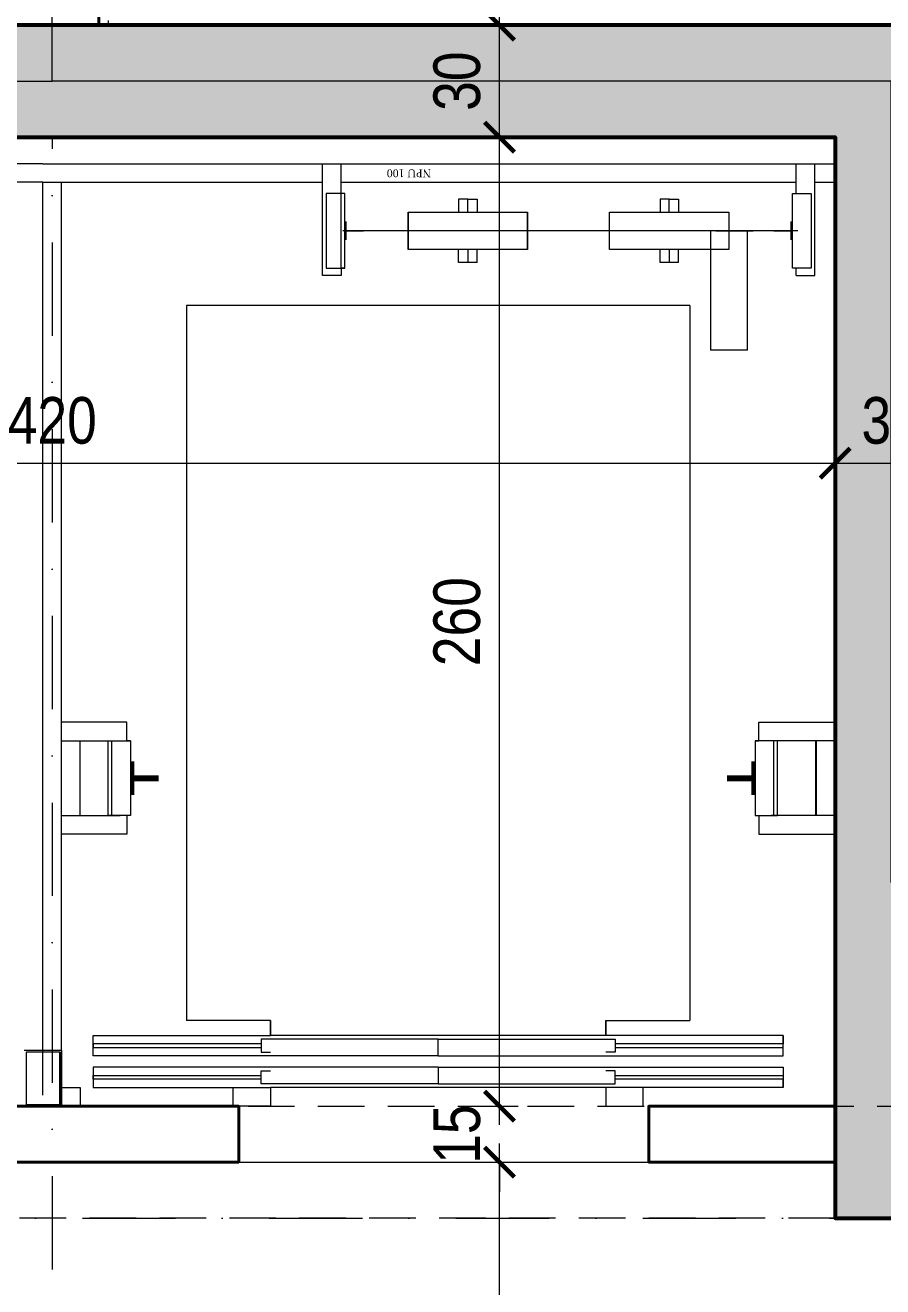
# Model space of a CAD drawing. Header units: centimetres. Extents: x 6300 to 11550, y 0 to 5300.
# Drawn here: x 8682.9 to 8912.9, y 2208 to 2546.4 of the extents above; entities that cross this region are included whole.
import ezdxf
from ezdxf.xclip import XClip

# ---------------------------------------------------------------- set-up
doc = ezdxf.new("R2010")
doc.units = ezdxf.units.CM
doc.header["$LTSCALE"] = 100
doc.header["$XCLIPFRAME"] = 0
for name, pattern in [('D BLOK_AKS_NK$0$DASHDOT2', [0.5, 0.25, -0.125, 0, -0.125]), ('D BLOK_MERDİVEN_NK$0$HIDDEN2', [0.1875, 0.125, -0.0625]), ('D BLOK_MERDİVEN_NK$0$xref_a_blok_nk$0$ACAD_ISO10W100', [18, 12, -3, 0, -3]), ('D BLOK_STA_NK$0$HIDDEN2', [0.1875, 0.125, -0.0625])]:
    doc.linetypes.add(name, pattern=pattern)
for name, color, linetype, lineweight in [('D BLOK_AKS_NK$0$MYD - AKS', 8, 'D BLOK_AKS_NK$0$DASHDOT2', 15), ('D BLOK_MERDİVEN_NK$0$MYD - B-H', 37, 'Continuous', 20), ('D BLOK_MERDİVEN_NK$0$MYD - BA', 6, 'Continuous', 53), ('D BLOK_MERDİVEN_NK$0$MYD - DUVAR', 4, 'Continuous', 40), ('D BLOK_MERDİVEN_NK$0$MYD - GOR-ARKA', 8, 'Continuous', 9), ('D BLOK_MERDİVEN_NK$0$MYD - GOR-INCE', 5, 'Continuous', 15), ('D BLOK_MERDİVEN_NK$0$MYD - IZ-1', 8, 'D BLOK_MERDİVEN_NK$0$HIDDEN2', 20), ('D BLOK_MERDİVEN_NK$0$MYD - WIPEOUT', 241, 'Continuous', 0), ('D BLOK_STA_NK$0$MYD - IZ-1', 8, 'D BLOK_STA_NK$0$HIDDEN2', 20), ('D BLOK_ZK$0$MYD - DIM-IC', 10, 'Continuous', 20), ('xref_1+1_A1_PLAN$0$MYD - DUVAR', 4, 'Continuous', 40)]:
    doc.layers.add(name, color=color, linetype=linetype, lineweight=lineweight)
doc.layers.add('D BLOK_ZK$0$MYD - ALAN-NET', color=30, linetype='Continuous', lineweight=9, plot=False)
doc.layers.add('xref_1+1_A1_TEXT$0$MYD - ALAN-BRUT', color=190, linetype='Continuous', lineweight=9, plot=False)
doc.styles.add('D BLOK_MERDİVEN_NK$0$xref_a_blok_nk$0$Standard', font='times.ttf')
doc.styles.add('D BLOK_ZK$0$MYD_1.25mm', font='ARIALN.TTF', dxfattribs={"height": 12.5})
doc.dimstyles.new('D BLOK_ZK$0$MYD_DIM050', dxfattribs={"dimscale": 0, "dimtxt": 12.5, "dimasz": 8, "dimexe": 5, "dimexo": 0, "dimgap": 5, "dimtad": 1, "dimdec": 1, "dimrnd": 0.5, "dimzin": 12, "dimdsep": 46, "dimtxsty": 'D BLOK_ZK$0$MYD_1.25mm', "dimblk": 'D BLOK_ZK$0$_ARCHTICK', "dimcen": 0.09, "dimdle": 5, "dimclrd": 256, "dimclre": 256, "dimclrt": 256, "dimadec": 0, "dimazin": 0, "dimtfac": 1, "dimtdec": 1, "dimtix": 1, "dimtofl": 0, "dimtmove": 2, "dimatfit": 1, "dimldrblk": 'D BLOK_ZK$0$_ARCHTICK', "dimfxl": 30, "dimfxlon": 1, "dimtolj": 1, "dimtzin": 0, "dimlwd": -1, "dimlwe": -1, "dimarcsym": 0})

# ---------------------------------------------------------------- blocks, each defined once
blk = doc.blocks.new('xref_1+1_A1_TEXT')
at = {"layer": 'xref_1+1_A1_TEXT$0$MYD - ALAN-BRUT'}
for points in [[(757.13, 672.68), (757.13, 1047.68), (447.13, 1047.68), (447.13, 1127.68), (197.13, 1127.68), (197.13, 1047.68), (82.13, 1047.68), (82.13, 412.68), (147.13, 412.68), (147.13, 367.68), (452.13, 367.68), (452.13, 457.68), (532.13, 457.68), (532.13, 672.68)], [(757.13, 672.68), (757.13, 1047.68), (1067.13, 1047.68), (1067.13, 1127.68), (1317.13, 1127.68), (1317.13, 1047.68), (1432.13, 1047.68), (1432.13, 412.68), (1367.13, 412.68), (1367.13, 367.68), (1062.13, 367.68), (1062.13, 457.68), (982.13, 457.68), (982.13, 672.68)]]:
    blk.add_lwpolyline(points, close=True, dxfattribs=at)
blk = doc.blocks.new('xref_1+1_A1_PLAN')
at = {"layer": 'xref_1+1_A1_PLAN$0$MYD - DUVAR'}
blk.add_lwpolyline([(838.35, 354.58), (853.35, 354.58), (853.35, 659.58), (1090.85, 659.58), (1090.85, 1034.58), (403.35, 1034.58), (403.35, 354.58), (773.35, 354.58), (773.35, 384.58), (838.35, 384.58)], close=True, dxfattribs=at)
blk = doc.blocks.new('D BLOK_MERDİVEN_NK')
blk.add_wipeout([(2180.11, 2226.42), (2150.11, 2226.42), (2150.11, 2546.42), (2630.11, 2546.42), (2630.11, 2226.42), (2600.11, 2226.42), (2600.11, 2516.42), (2180.11, 2516.42)]).dxf.layer = 'D BLOK_MERDİVEN_NK$0$MYD - WIPEOUT'
at = {"layer": 'D BLOK_MERDİVEN_NK$0$MYD - B-H'}
h = blk.add_hatch(dxfattribs=at)
h.set_pattern_fill('ANSI33', color=256)
h.paths.add_polyline_path([(2150.11, 2546.42), (2150.11, 2226.42), (2180.11, 2226.42), (2180.11, 2516.42), (2600.11, 2516.42), (2600.11, 2226.42), (2630.11, 2226.42), (2630.11, 2546.42)])
at = {"layer": 'D BLOK_MERDİVEN_NK$0$MYD - BA'}
blk.add_lwpolyline([(2150.11, 2546.42), (2150.11, 2226.42), (2180.11, 2226.42), (2180.11, 2516.42), (2600.11, 2516.42), (2600.11, 2226.42), (2630.11, 2226.42), (2630.11, 2546.42)], close=True, dxfattribs=at)
at = {"layer": 'D BLOK_MERDİVEN_NK$0$MYD - DUVAR'}
for points in [[(2440.11, 2241.42), (2340.11, 2241.42), (2340.11, 2256.42), (2440.11, 2256.42)], [(2600.11, 2241.42), (2550.11, 2241.42), (2550.11, 2256.42), (2600.11, 2256.42)]]:
    blk.add_lwpolyline(points, close=True, dxfattribs=at)
at = {"layer": 'D BLOK_MERDİVEN_NK$0$MYD - GOR-ARKA'}
for p, q in [((2468.61, 2501.28), (2463.61, 2501.28)), ((2463.61, 2501.28), (2463.61, 2481.28)), ((2468.61, 2501.28), (2467.61, 2501.28)), ((2468.61, 2501.28), (2467.61, 2501.28)), ((2468.61, 2491.28), (2468.61, 2501.28)), ((2588.61, 2491.28), (2588.61, 2501.28)), ((2588.61, 2501.28), (2593.61, 2501.28)), ((2588.61, 2501.28), (2589.61, 2501.28)), ((2593.61, 2501.28), (2593.61, 2481.28)), ((2501.61, 2499.78), (2499.11, 2499.78)), ((2499.11, 2499.78), (2499.11, 2496.28)), ((2501.61, 2496.28), (2501.61, 2499.78)), ((2501.61, 2499.78), (2504.11, 2499.78)), ((2504.11, 2499.78), (2504.11, 2496.28)), ((2555.61, 2499.78), (2553.11, 2499.78)), ((2553.11, 2499.78), (2553.11, 2496.28)), ((2555.61, 2496.28), (2555.61, 2499.78)), ((2555.61, 2499.78), (2558.11, 2499.78)), ((2558.11, 2499.78), (2558.11, 2496.28)), ((2485.61, 2496.28), (2485.61, 2486.28)), ((2485.61, 2496.28), (2517.61, 2496.28)), ((2485.61, 2486.28), (2485.61, 2496.28)), ((2517.61, 2486.28), (2517.61, 2496.28)), ((2517.61, 2496.28), (2517.61, 2486.28)), ((2539.61, 2496.28), (2571.61, 2496.28)), ((2539.61, 2486.28), (2539.61, 2496.28)), ((2571.61, 2496.28), (2571.61, 2486.28)), ((2468.61, 2481.28), (2468.61, 2491.28)), ((2566.61, 2491.28), (2566.61, 2459.28)), ((2568.11, 2491.28), (2578.11, 2491.28)), ((2576.61, 2459.28), (2576.61, 2491.28)), ((2588.61, 2481.28), (2588.61, 2491.28)), ((2517.61, 2486.28), (2485.61, 2486.28)), ((2499.11, 2482.78), (2499.11, 2486.28)), ((2501.61, 2486.28), (2501.61, 2482.78)), ((2504.11, 2482.78), (2504.11, 2486.28)), ((2571.61, 2486.28), (2539.61, 2486.28)), ((2553.11, 2482.78), (2553.11, 2486.28)), ((2555.61, 2486.28), (2555.61, 2482.78)), ((2558.11, 2482.78), (2558.11, 2486.28)), ((2463.61, 2481.28), (2468.61, 2481.28)), ((2468.61, 2481.28), (2467.61, 2481.28)), ((2504.11, 2482.78), (2499.11, 2482.78)), ((2558.11, 2482.78), (2553.11, 2482.78)), ((2593.61, 2481.28), (2588.61, 2481.28)), ((2561.11, 2471.28), (2426.11, 2471.28)), ((2426.11, 2471.28), (2426.11, 2279.42)), ((2561.11, 2471.28), (2561.11, 2279.42)), ((2576.61, 2459.28), (2566.61, 2459.28)), ((2410.11, 2359.42), (2392.61, 2359.42)), ((2410.11, 2354.42), (2410.11, 2359.42)), ((2579.61, 2354.42), (2579.61, 2359.42)), ((2579.61, 2359.42), (2600.11, 2359.42)), ((2392.61, 2354.42), (2408.31, 2354.42)), ((2397.61, 2334.42), (2397.61, 2354.42)), ((2405.11, 2334.42), (2405.11, 2354.42)), ((2406.11, 2334.42), (2406.11, 2354.42)), ((2406.11, 2354.42), (2411.11, 2354.42)), ((2411.11, 2354.42), (2410.11, 2354.42)), ((2411.11, 2354.42), (2411.11, 2344.42)), ((2583.61, 2354.42), (2578.61, 2354.42)), ((2578.61, 2354.42), (2578.61, 2344.42)), ((2578.61, 2354.42), (2579.61, 2354.42)), ((2600.11, 2354.42), (2582.91, 2354.42)), ((2583.61, 2334.42), (2583.61, 2354.42)), ((2584.61, 2334.42), (2584.61, 2354.42)), ((2594.91, 2334.42), (2594.91, 2354.42)), ((2595.11, 2334.42), (2595.11, 2354.42)), ((2411.11, 2344.42), (2411.11, 2334.42)), ((2578.61, 2344.42), (2578.61, 2334.42)), ((2392.61, 2334.42), (2408.31, 2334.42)), ((2396.61, 2334.42), (2398.31, 2334.42)), ((2406.11, 2334.42), (2405.11, 2334.42)), ((2411.11, 2334.42), (2406.11, 2334.42)), ((2411.11, 2334.42), (2410.11, 2334.42)), ((2410.11, 2334.42), (2410.11, 2329.42)), ((2578.61, 2334.42), (2583.61, 2334.42)), ((2578.61, 2334.42), (2579.61, 2334.42)), ((2579.61, 2334.42), (2579.61, 2329.42)), ((2600.11, 2334.42), (2582.91, 2334.42)), ((2583.61, 2334.42), (2584.61, 2334.42)), ((2586.11, 2334.42), (2584.41, 2334.42)), ((2593.61, 2334.42), (2591.91, 2334.42)), ((2410.11, 2329.42), (2392.61, 2329.42)), ((2579.61, 2329.42), (2600.11, 2329.42)), ((2448.61, 2279.42), (2426.11, 2279.42)), ((2448.61, 2275.42), (2448.61, 2279.42)), ((2448.61, 2279.42), (2448.61, 2275.42)), ((2448.61, 2275.42), (2448.61, 2279.42)), ((2448.61, 2275.42), (2448.61, 2279.42)), ((2448.61, 2275.42), (2448.61, 2279.42)), ((2538.61, 2275.42), (2538.61, 2279.42)), ((2538.61, 2279.42), (2538.61, 2275.42)), ((2538.61, 2275.42), (2538.61, 2279.42)), ((2538.61, 2279.42), (2561.11, 2279.42)), ((2401.11, 2269.92), (2401.11, 2275.42)), ((2401.11, 2275.42), (2438.61, 2275.42)), ((2438.61, 2275.42), (2448.61, 2275.42)), ((2493.61, 2274.42), (2446.11, 2274.42)), ((2446.11, 2274.42), (2446.11, 2270.92)), ((2538.61, 2275.42), (2448.61, 2275.42)), ((2493.61, 2269.92), (2493.61, 2274.42)), ((2493.61, 2269.92), (2493.61, 2274.42)), ((2493.61, 2274.42), (2541.11, 2274.42)), ((2548.61, 2275.42), (2538.61, 2275.42)), ((2541.11, 2274.42), (2541.11, 2270.92)), ((2586.11, 2275.42), (2548.61, 2275.42)), ((2586.11, 2269.92), (2586.11, 2275.42)), ((2586.11, 2275.42), (2586.11, 2273.17)), ((2446.11, 2273.17), (2401.11, 2273.17)), ((2401.11, 2273.17), (2401.11, 2272.17)), ((2401.11, 2272.17), (2446.11, 2272.17)), ((2446.11, 2270.92), (2448.61, 2270.92)), ((2541.11, 2270.92), (2538.61, 2270.92)), ((2586.11, 2273.17), (2541.11, 2273.17)), ((2541.11, 2272.17), (2586.11, 2272.17)), ((2493.61, 2269.92), (2401.11, 2269.92)), ((2493.61, 2269.92), (2586.11, 2269.92)), ((2493.61, 2266.92), (2401.11, 2266.92)), ((2401.11, 2266.92), (2401.11, 2261.42)), ((2401.11, 2263.67), (2401.11, 2264.67)), ((2401.11, 2264.67), (2446.11, 2264.67)), ((2446.11, 2262.42), (2446.11, 2265.92)), ((2446.11, 2265.92), (2448.61, 2265.92)), ((2493.61, 2266.92), (2586.11, 2266.92)), ((2493.61, 2266.92), (2493.61, 2262.42)), ((2493.61, 2266.92), (2493.61, 2262.42)), ((2541.11, 2265.92), (2538.61, 2265.92)), ((2541.11, 2262.42), (2541.11, 2265.92)), ((2541.11, 2264.67), (2586.11, 2264.67)), ((2586.11, 2266.92), (2586.11, 2261.42)), ((2446.11, 2263.67), (2401.11, 2263.67)), ((2401.11, 2261.42), (2438.61, 2261.42)), ((2438.61, 2256.42), (2438.61, 2261.42)), ((2438.61, 2261.42), (2448.61, 2261.42)), ((2493.61, 2262.42), (2446.11, 2262.42)), ((2538.61, 2261.42), (2448.61, 2261.42)), ((2448.61, 2261.42), (2448.61, 2256.42)), ((2493.61, 2262.42), (2541.11, 2262.42)), ((2548.61, 2261.42), (2538.61, 2261.42)), ((2538.61, 2261.42), (2538.61, 2256.42)), ((2586.11, 2263.67), (2541.11, 2263.67)), ((2548.61, 2256.42), (2548.61, 2261.42)), ((2586.11, 2261.42), (2548.61, 2261.42)), ((2586.11, 2261.42), (2586.11, 2263.67)), ((2448.61, 2256.42), (2438.61, 2256.42)), ((2538.61, 2256.42), (2548.61, 2256.42))]:
    blk.add_line(p, q, dxfattribs=at)
at = {"layer": 'D BLOK_MERDİVEN_NK$0$MYD - GOR-ARKA', "linetype": 'D BLOK_MERDİVEN_NK$0$xref_a_blok_nk$0$ACAD_ISO10W100'}
blk.add_line((2590.11, 2491.28), (2468, 2491.28), dxfattribs=at)
at = {"layer": 'D BLOK_MERDİVEN_NK$0$MYD - GOR-ARKA'}
for points in [[(2468.61, 2491.28, 5, 5, 0), (2469.11, 2491.28, 0.5, 0.5, 0), (2473.61, 2491.28, 0.5, 0.5, 0)], [(2588.61, 2491.28, 5, 5, 0), (2588.11, 2491.28, 0.5, 0.5, 0), (2583.61, 2491.28, 0.5, 0.5, 0)], [(2411.11, 2344.42, 9, 9, 0), (2412.11, 2344.42, 1.6, 1.6, 0), (2418.61, 2344.42, 1.6, 1.6, 0)], [(2578.61, 2344.42, 9, 9, 0), (2577.61, 2344.42, 1.6, 1.6, 0), (2571.11, 2344.42, 1.6, 1.6, 0)], [(2411.11, 2344.42, 7, 7, 0), (2411.81, 2344.42, 0.9, 0.9, 0), (2417.61, 2344.42, 0.9, 0.9, 0)], [(2411.11, 2344.42, 7, 7, 0), (2411.81, 2344.42, 0.9, 0.9, 0), (2417.61, 2344.42, 0.9, 0.9, 0)], [(2578.61, 2344.42, 7, 7, 0), (2577.91, 2344.42, 0.9, 0.9, 0), (2572.11, 2344.42, 0.9, 0.9, 0)], [(2578.61, 2344.42, 7, 7, 0), (2577.91, 2344.42, 0.9, 0.9, 0), (2572.11, 2344.42, 0.9, 0.9, 0)]]:
    blk.add_lwpolyline(points, format="xyseb", dxfattribs=at)
at = {"layer": 'D BLOK_MERDİVEN_NK$0$MYD - GOR-INCE'}
for p, q in [((2387.61, 2509.28), (2180.11, 2509.28)), ((2387.61, 2509.28), (2600.11, 2509.28)), ((2462.61, 2479.28), (2462.61, 2509.28)), ((2467.61, 2481.28), (2467.61, 2509.28)), ((2589.61, 2501.28), (2589.61, 2509.28)), ((2594.61, 2479.28), (2594.61, 2509.28)), ((2387.61, 2504.28), (2315.11, 2504.28)), ((2387.61, 2259.42), (2387.61, 2504.28)), ((2387.61, 2504.28), (2462.61, 2504.28)), ((2392.61, 2263.92), (2392.61, 2504.28)), ((2392.61, 2263.92), (2392.61, 2504.28)), ((2467.61, 2504.28), (2589.61, 2504.28)), ((2594.61, 2504.28), (2600.11, 2504.28)), ((2467.61, 2481.28), (2467.61, 2479.28)), ((2589.61, 2479.28), (2589.61, 2481.28)), ((2467.61, 2479.28), (2462.61, 2479.28)), ((2589.61, 2479.28), (2594.61, 2479.28)), ((2392.61, 2271.42), (2382.61, 2271.42)), ((2392.11, 2270.92), (2383.11, 2270.92)), ((2383.11, 2270.92), (2383.11, 2256.92)), ((2392.11, 2256.92), (2392.11, 2270.92)), ((2392.11, 2270.92), (2392.11, 2256.92)), ((2392.61, 2256.42), (2392.61, 2271.42)), ((2392.61, 2271.42), (2392.61, 2256.42)), ((2392.61, 2256.42), (2392.61, 2263.42)), ((2392.61, 2256.42), (2392.61, 2263.42)), ((2392.61, 2256.42), (2392.61, 2261.42)), ((2392.61, 2261.42), (2397.61, 2261.42)), ((2392.61, 2261.42), (2397.61, 2261.42)), ((2397.61, 2261.42), (2397.61, 2256.42)), ((2397.61, 2261.42), (2397.61, 2256.42)), ((2397.61, 2256.42), (2377.61, 2256.42)), ((2382.61, 2256.42), (2392.61, 2256.42)), ((2383.11, 2256.92), (2392.11, 2256.92))]:
    blk.add_line(p, q, dxfattribs=at)
at = {"layer": 'D BLOK_MERDİVEN_NK$0$MYD - IZ-1'}
blk.add_lwpolyline([(2600.11, 2516.42), (2180.11, 2516.42), (2180.11, 2241.42), (2600.11, 2241.42)], close=True, dxfattribs=at)
at = {"layer": 'D BLOK_MERDİVEN_NK$0$MYD - GOR-INCE', "style": 'D BLOK_MERDİVEN_NK$0$xref_a_blok_nk$0$Standard'}
blk.add_text('NPU 100', height=2.1, rotation=180, dxfattribs=at).set_placement((2491.73, 2507.75))
blk = doc.blocks.new('D BLOK_STA_NK')
at = {"layer": 'D BLOK_STA_NK$0$MYD - IZ-1', "color": 215, "true_color": 0xa953a0}
for points in [[(2375.11, 2546.42), (2375.11, 2866.42), (2405.11, 2866.42), (2405.11, 2546.42)], [(1730.11, 2256.42), (3050.11, 2256.42), (3050.11, 2226.42), (1730.11, 2226.42)]]:
    blk.add_lwpolyline(points, close=True, dxfattribs=at)
blk = doc.blocks.new('D BLOK_AKS_NK')
at = {"layer": 'D BLOK_AKS_NK$0$MYD - AKS'}
for points in [[(2390.11, 3540.24), (2390.11, 942.88)], [(193.78, 2531.42), (4534.65, 2531.42)], [(193.78, 2226.42), (4534.65, 2226.42)]]:
    blk.add_lwpolyline(points, dxfattribs=at)
blk = doc.blocks.new('D BLOK_ZK$0$_ARCHTICK')
at = {"color": 0, "linetype": 'ByBlock', "const_width": 0.15}
blk.add_lwpolyline([(-0.5, -0.5), (0.5, 0.5)], dxfattribs=at)
blk = doc.blocks.new('*D205')
at = {"layer": 'D BLOK_ZK$0$MYD - DIM-IC', "transparency": 16777216}
for p, q in [((2510.06, 2081.42), (2510.06, 2246.42)), ((2510.06, 2241.42), (2515.06, 2241.42)), ((2510.06, 2086.42), (2515.06, 2086.42))]:
    blk.add_line(p, q, dxfattribs=at)
at = {"layer": 'Defpoints', "color": 0, "transparency": 16777216}
for p in [(2510.06, 2241.42), (2510.06, 2241.42), (2510.06, 2086.42)]:
    blk.add_point(p, dxfattribs=at)
at = {"layer": 'D BLOK_ZK$0$MYD - DIM-IC', "transparency": 16777216, "xscale": 8, "yscale": 8, "zscale": 8}
for p, rotation in [((2510.06, 2241.42), 90), ((2510.06, 2086.42), 270)]:
    blk.add_blockref('D BLOK_ZK$0$_ARCHTICK', p, dxfattribs=dict(at, rotation=rotation))
at = {"layer": 'D BLOK_ZK$0$MYD - DIM-IC', "transparency": 16777216, "insert": (2498.68, 2163.92), "char_height": 12.5, "attachment_point": 5, "rotation": 90, "style": 'D BLOK_ZK$0$MYD_1.25mm'}
blk.add_mtext('\\A1;155', dxfattribs=at)
blk = doc.blocks.new('*D206')
at = {"layer": 'D BLOK_ZK$0$MYD - DIM-IC', "transparency": 16777216}
for p, q in [((2510.06, 2256.42), (2510.06, 2264.42)), ((2510.06, 2256.42), (2515.06, 2256.42)), ((2510.06, 2241.42), (2515.06, 2241.42)), ((2510.06, 2241.42), (2510.06, 2233.42))]:
    blk.add_line(p, q, dxfattribs=at)
at = {"layer": 'Defpoints', "color": 0, "transparency": 16777216}
for p in [(2510.06, 2256.42), (2510.06, 2256.42), (2510.06, 2241.42)]:
    blk.add_point(p, dxfattribs=at)
at = {"layer": 'D BLOK_ZK$0$MYD - DIM-IC', "transparency": 16777216, "xscale": 8, "yscale": 8, "zscale": 8}
for p, rotation in [((2510.06, 2256.42), 270), ((2510.06, 2241.42), 90)]:
    blk.add_blockref('D BLOK_ZK$0$_ARCHTICK', p, dxfattribs=dict(at, rotation=rotation))
at = {"layer": 'D BLOK_ZK$0$MYD - DIM-IC', "transparency": 16777216, "insert": (2498.68, 2248.92), "char_height": 12.5, "attachment_point": 5, "rotation": 90, "style": 'D BLOK_ZK$0$MYD_1.25mm'}
blk.add_mtext('\\A1;15', dxfattribs=at)
blk = doc.blocks.new('*D207')
at = {"layer": 'D BLOK_ZK$0$MYD - DIM-IC', "transparency": 16777216}
for p, q in [((2510.06, 2251.42), (2510.06, 2521.42)), ((2510.06, 2516.42), (2515.06, 2516.42)), ((2510.06, 2256.42), (2515.06, 2256.42))]:
    blk.add_line(p, q, dxfattribs=at)
at = {"layer": 'Defpoints', "color": 0, "transparency": 16777216}
for p in [(2510.06, 2516.42), (2510.06, 2516.42), (2510.06, 2256.42)]:
    blk.add_point(p, dxfattribs=at)
at = {"layer": 'D BLOK_ZK$0$MYD - DIM-IC', "transparency": 16777216, "xscale": 8, "yscale": 8, "zscale": 8}
for p, rotation in [((2510.06, 2516.42), 90), ((2510.06, 2256.42), 270)]:
    blk.add_blockref('D BLOK_ZK$0$_ARCHTICK', p, dxfattribs=dict(at, rotation=rotation))
at = {"layer": 'D BLOK_ZK$0$MYD - DIM-IC', "transparency": 16777216, "insert": (2498.68, 2386.42), "char_height": 12.5, "attachment_point": 5, "rotation": 90, "style": 'D BLOK_ZK$0$MYD_1.25mm'}
blk.add_mtext('\\A1;260', dxfattribs=at)
blk = doc.blocks.new('*D208')
at = {"layer": 'D BLOK_ZK$0$MYD - DIM-IC', "transparency": 16777216}
for p, q in [((2510.06, 2511.42), (2510.06, 2551.42)), ((2510.06, 2546.42), (2515.06, 2546.42)), ((2510.06, 2516.42), (2515.06, 2516.42))]:
    blk.add_line(p, q, dxfattribs=at)
at = {"layer": 'Defpoints', "color": 0, "transparency": 16777216}
for p in [(2510.06, 2546.42), (2510.06, 2546.42), (2510.06, 2516.42)]:
    blk.add_point(p, dxfattribs=at)
at = {"layer": 'D BLOK_ZK$0$MYD - DIM-IC', "transparency": 16777216, "xscale": 8, "yscale": 8, "zscale": 8}
for p, rotation in [((2510.06, 2546.42), 90), ((2510.06, 2516.42), 270)]:
    blk.add_blockref('D BLOK_ZK$0$_ARCHTICK', p, dxfattribs=dict(at, rotation=rotation))
at = {"layer": 'D BLOK_ZK$0$MYD - DIM-IC', "transparency": 16777216, "insert": (2498.68, 2531.42), "char_height": 12.5, "attachment_point": 5, "rotation": 90, "style": 'D BLOK_ZK$0$MYD_1.25mm'}
blk.add_mtext('\\A1;30', dxfattribs=at)
blk = doc.blocks.new('*D209')
at = {"layer": 'D BLOK_ZK$0$MYD - DIM-IC', "transparency": 16777216}
for p, q in [((2510.06, 2541.42), (2510.06, 2896.42)), ((2510.06, 2891.42), (2505.06, 2891.42)), ((2510.06, 2546.42), (2515.06, 2546.42))]:
    blk.add_line(p, q, dxfattribs=at)
at = {"layer": 'Defpoints', "color": 0, "transparency": 16777216}
for p in [(2510.06, 2891.42), (2510.06, 2891.42), (2510.06, 2546.42)]:
    blk.add_point(p, dxfattribs=at)
at = {"layer": 'D BLOK_ZK$0$MYD - DIM-IC', "transparency": 16777216, "xscale": 8, "yscale": 8, "zscale": 8}
for p, rotation in [((2510.06, 2891.42), 90), ((2510.06, 2546.42), 270)]:
    blk.add_blockref('D BLOK_ZK$0$_ARCHTICK', p, dxfattribs=dict(at, rotation=rotation))
at = {"layer": 'D BLOK_ZK$0$MYD - DIM-IC', "transparency": 16777216, "insert": (2498.68, 2718.92), "char_height": 12.5, "attachment_point": 5, "rotation": 90, "style": 'D BLOK_ZK$0$MYD_1.25mm'}
blk.add_mtext('\\A1;345', dxfattribs=at)
blk = doc.blocks.new('*D311')
at = {"layer": 'D BLOK_ZK$0$MYD - DIM-IC', "transparency": 16777216}
for p, q in [((2180.11, 2428.92), (2180.11, 2433.95)), ((2600.11, 2428.95), (2600.11, 2433.95)), ((2175.11, 2428.95), (2605.11, 2428.95))]:
    blk.add_line(p, q, dxfattribs=at)
at = {"layer": 'Defpoints', "color": 0, "transparency": 16777216}
for p in [(2180.11, 2428.92), (2600.11, 2428.95), (2600.11, 2428.95)]:
    blk.add_point(p, dxfattribs=at)
at = {"layer": 'D BLOK_ZK$0$MYD - DIM-IC', "transparency": 16777216, "xscale": 8, "yscale": 8, "zscale": 8, "rotation": 180}
blk.add_blockref('D BLOK_ZK$0$_ARCHTICK', (2180.11, 2428.95), dxfattribs=at)
at = {"layer": 'D BLOK_ZK$0$MYD - DIM-IC', "transparency": 16777216, "xscale": 8, "yscale": 8, "zscale": 8}
blk.add_blockref('D BLOK_ZK$0$_ARCHTICK', (2600.11, 2428.95), dxfattribs=at)
at = {"layer": 'D BLOK_ZK$0$MYD - DIM-IC', "transparency": 16777216, "insert": (2390.11, 2440.33), "char_height": 12.5, "attachment_point": 5, "style": 'D BLOK_ZK$0$MYD_1.25mm'}
blk.add_mtext('\\A1;420', dxfattribs=at)
blk = doc.blocks.new('*D312')
at = {"layer": 'D BLOK_ZK$0$MYD - DIM-IC', "transparency": 16777216}
for p, q in [((2600.11, 2428.95), (2600.11, 2433.95)), ((2630.11, 2428.92), (2630.11, 2433.95)), ((2595.11, 2428.95), (2635.11, 2428.95))]:
    blk.add_line(p, q, dxfattribs=at)
at = {"layer": 'Defpoints', "color": 0, "transparency": 16777216}
for p in [(2600.11, 2428.95), (2630.11, 2428.95), (2630.11, 2428.92)]:
    blk.add_point(p, dxfattribs=at)
at = {"layer": 'D BLOK_ZK$0$MYD - DIM-IC', "transparency": 16777216, "xscale": 8, "yscale": 8, "zscale": 8, "rotation": 180}
blk.add_blockref('D BLOK_ZK$0$_ARCHTICK', (2600.11, 2428.95), dxfattribs=at)
at = {"layer": 'D BLOK_ZK$0$MYD - DIM-IC', "transparency": 16777216, "xscale": 8, "yscale": 8, "zscale": 8}
blk.add_blockref('D BLOK_ZK$0$_ARCHTICK', (2630.11, 2428.95), dxfattribs=at)
at = {"layer": 'D BLOK_ZK$0$MYD - DIM-IC', "transparency": 16777216, "insert": (2615.11, 2440.33), "char_height": 12.5, "attachment_point": 5, "style": 'D BLOK_ZK$0$MYD_1.25mm'}
blk.add_mtext('\\A1;30', dxfattribs=at)
blk = doc.blocks.new('D BLOK_ZK')
blk.add_blockref('D BLOK_AKS_NK', (0, 0))
ref = blk.add_blockref('xref_1+1_A1_PLAN', (1311.77, 1871.85))
XClip(ref).set_block_clipping_path([(268.2978954605, 247.7881395733), (1164.7454326769, 1227.4234827665)])
ref = blk.add_blockref('xref_1+1_A1_PLAN', (3468.46, 1871.85), dxfattribs=dict(xscale=-1))
XClip(ref).set_block_clipping_path([(268.2978954605, 247.7881395733), (1164.7454326769, 1227.4234827665)])
blk.add_blockref('D BLOK_MERDİVEN_NK', (0, 0))
blk.add_blockref('D BLOK_STA_NK', (0, 0))
at = {"layer": 'D BLOK_ZK$0$MYD - ALAN-NET'}
blk.add_lwpolyline([(1105.11, 2226.42), (2180.11, 2226.42), (2180.11, 2241.42), (2600.11, 2241.42), (2600.11, 2226.42), (3215.11, 2226.42), (3215.11, 2371.42), (3340.11, 2371.42), (3340.11, 2226.42), (3675.11, 2226.42), (3675.11, 2086.42), (2395.11, 2086.42), (2395.11, 1816.42), (2070.11, 1816.42), (2070.11, 2001.42), (2100.11, 2001.42), (2100.11, 2086.42), (1105.11, 2086.42)], close=True, dxfattribs=at)
ref = blk.add_blockref('xref_1+1_A1_TEXT', (1632.99, 1858.75))
XClip(ref).set_block_clipping_path([(40.3401517977, 263.1333952673), (1465.9969337412, 1393.9219120304)])
at = {"layer": 'D BLOK_ZK$0$MYD - DIM-IC'}
for base, p1, p2, picture, middle in [((2510.06, 2891.42), (2510.06, 2546.42), (2510.06, 2891.42), '*D209', (2498.68, 2718.92)), ((2510.06, 2546.42), (2510.06, 2516.42), (2510.06, 2546.42), '*D208', (2498.68, 2531.42)), ((2510.06, 2516.42), (2510.06, 2256.42), (2510.06, 2516.42), '*D207', (2498.68, 2386.42)), ((2510.06, 2256.42), (2510.06, 2241.42), (2510.06, 2256.42), '*D206', (2498.68, 2248.92)), ((2510.06, 2241.42), (2510.06, 2086.42), (2510.06, 2241.42), '*D205', (2498.68, 2163.92))]:
    dim = blk.add_linear_dim(base=base, p1=p1, p2=p2, angle=90, dimstyle='D BLOK_ZK$0$MYD_DIM050', override={"dimscale": 1}, dxfattribs=at)
    dim.commit()
    dim.dimension.update_dxf_attribs({"geometry": picture, "text_midpoint": middle})
for base, p1, p2, picture, middle in [((2600.11, 2428.95), (2180.11, 2428.92), (2600.11, 2428.95), '*D311', (2390.11, 2440.33)), ((2630.11, 2428.95), (2600.11, 2428.95), (2630.11, 2428.92), '*D312', (2615.11, 2440.33))]:
    dim = blk.add_linear_dim(base=base, p1=p1, p2=p2, dimstyle='D BLOK_ZK$0$MYD_DIM050', override={"dimscale": 1}, dxfattribs=at)
    dim.commit()
    dim.dimension.update_dxf_attribs({"geometry": picture, "text_midpoint": middle})

msp = doc.modelspace()

# ---------------------------------------------------------------- block references
ref = msp.add_blockref('D BLOK_ZK', (6300, 0))
XClip(ref).set_block_clipping_path([(24.9999999999, 25.0000000598), (4724.9999999999, 4424.0000000001)])

doc.saveas('drawing.dxf')
